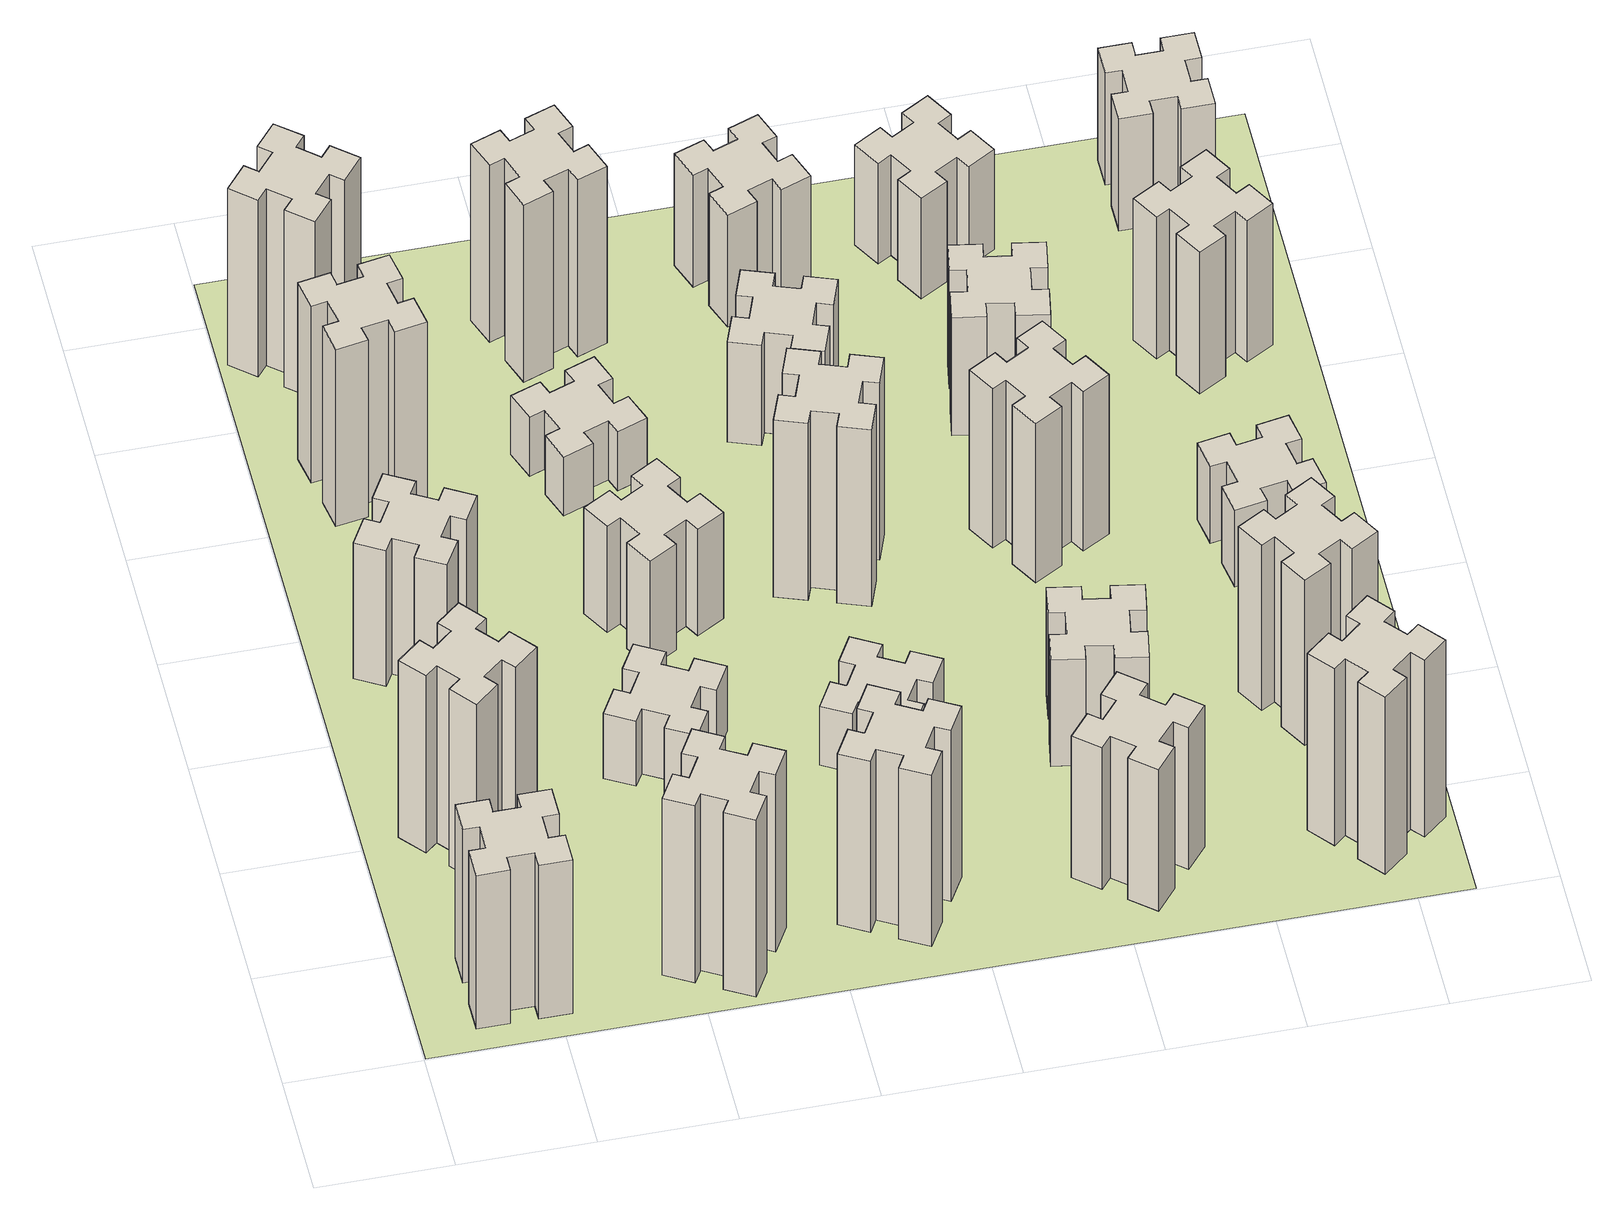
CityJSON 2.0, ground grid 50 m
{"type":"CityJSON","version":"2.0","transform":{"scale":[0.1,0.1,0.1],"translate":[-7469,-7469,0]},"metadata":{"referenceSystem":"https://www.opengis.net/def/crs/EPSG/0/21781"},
"CityObjects":{
"building1":{"type":"Building","attributes":{"class":"1000","function":"1000","usage":"1000","yearOfConstruction":2016,"roofType":"1000","measuredHeight":78,"storeysAboveGround":30,"storeysBelowGround":0},"geometry":[{"type":"Solid","lod":"1","boundaries":[[[[0,1,2,3,4,5,6,7,8,9,10,11,12,13,14,15,16,17,18,19]],[[17,16,20,21]],[[16,15,22,20]],[[15,14,23,22]],[[14,13,24,23]],[[13,12,25,24]],[[12,11,26,25]],[[11,10,27,26]],[[10,9,28,27]],[[9,8,29,28]],[[8,7,30,29]],[[7,6,31,30]],[[6,5,32,31]],[[5,4,33,32]],[[4,3,34,33]],[[3,2,35,34]],[[2,1,36,35]],[[1,0,37,36]],[[0,19,38,37]],[[19,18,39,38]],[[18,17,21,39]],[[24,25,26,27,28,29,30,31,32,33,34,35,36,37,38,39,21,20,22,23]]]]}]},
"building2":{"type":"Building","attributes":{"class":"1000","function":"1000","usage":"1000","yearOfConstruction":2016,"roofType":"1000","measuredHeight":90,"storeysAboveGround":30,"storeysBelowGround":0},"geometry":[{"type":"Solid","lod":"1","boundaries":[[[[40,41,42,43,44,45,46,47,48,49,50,51,52,53,54,55,56,57,58,59]],[[57,56,60,61]],[[56,55,62,60]],[[55,54,63,62]],[[54,53,64,63]],[[53,52,65,64]],[[52,51,66,65]],[[51,50,67,66]],[[50,49,68,67]],[[49,48,69,68]],[[48,47,70,69]],[[47,46,71,70]],[[46,45,72,71]],[[45,44,73,72]],[[44,43,74,73]],[[43,42,75,74]],[[42,41,76,75]],[[41,40,77,76]],[[40,59,78,77]],[[59,58,79,78]],[[58,57,61,79]],[[64,65,66,67,68,69,70,71,72,73,74,75,76,77,78,79,61,60,62,63]]]]}]},
"building3":{"type":"Building","attributes":{"class":"1000","function":"1000","usage":"1000","yearOfConstruction":2016,"roofType":"1000","measuredHeight":69,"storeysAboveGround":30,"storeysBelowGround":0},"geometry":[{"type":"Solid","lod":"1","boundaries":[[[[80,81,82,83,84,85,86,87,88,89,90,91,92,93,94,95,96,97,98,99]],[[97,96,100,101]],[[96,95,102,100]],[[95,94,103,102]],[[94,93,104,103]],[[93,92,105,104]],[[92,91,106,105]],[[91,90,107,106]],[[90,89,108,107]],[[89,88,109,108]],[[88,87,110,109]],[[87,86,111,110]],[[86,85,112,111]],[[85,84,113,112]],[[84,83,114,113]],[[83,82,115,114]],[[82,81,116,115]],[[81,80,117,116]],[[80,99,118,117]],[[99,98,119,118]],[[98,97,101,119]],[[104,105,106,107,108,109,110,111,112,113,114,115,116,117,118,119,101,100,102,103]]]]}]},
"building4":{"type":"Building","attributes":{"class":"1000","function":"1000","usage":"1000","yearOfConstruction":2016,"roofType":"1000","measuredHeight":90,"storeysAboveGround":30,"storeysBelowGround":0},"geometry":[{"type":"Solid","lod":"1","boundaries":[[[[120,121,122,123,124,125,126,127,128,129,130,131,132,133,134,135,136,137,138,139]],[[137,136,140,141]],[[136,135,142,140]],[[135,134,143,142]],[[134,133,144,143]],[[133,132,145,144]],[[132,131,146,145]],[[131,130,147,146]],[[130,129,148,147]],[[129,128,149,148]],[[128,127,150,149]],[[127,126,151,150]],[[126,125,152,151]],[[125,124,153,152]],[[124,123,154,153]],[[123,122,155,154]],[[122,121,156,155]],[[121,120,157,156]],[[120,139,158,157]],[[139,138,159,158]],[[138,137,141,159]],[[144,145,146,147,148,149,150,151,152,153,154,155,156,157,158,159,141,140,142,143]]]]}]},
"building5":{"type":"Building","attributes":{"class":"1000","function":"1000","usage":"1000","yearOfConstruction":2016,"roofType":"1000","measuredHeight":90,"storeysAboveGround":30,"storeysBelowGround":0},"geometry":[{"type":"Solid","lod":"1","boundaries":[[[[160,161,162,163,164,165,166,167,168,169,170,171,172,173,174,175,176,177,178,179]],[[177,176,180,181]],[[176,175,182,180]],[[175,174,183,182]],[[174,173,184,183]],[[173,172,185,184]],[[172,171,186,185]],[[171,170,187,186]],[[170,169,188,187]],[[169,168,189,188]],[[168,167,190,189]],[[167,166,191,190]],[[166,165,192,191]],[[165,164,193,192]],[[164,163,194,193]],[[163,162,195,194]],[[162,161,196,195]],[[161,160,197,196]],[[160,179,198,197]],[[179,178,199,198]],[[178,177,181,199]],[[184,185,186,187,188,189,190,191,192,193,194,195,196,197,198,199,181,180,182,183]]]]}]},
"building6":{"type":"Building","attributes":{"class":"1000","function":"1000","usage":"1000","yearOfConstruction":2016,"roofType":"1000","measuredHeight":90,"storeysAboveGround":30,"storeysBelowGround":0},"geometry":[{"type":"Solid","lod":"1","boundaries":[[[[200,201,202,203,204,205,206,207,208,209,210,211,212,213,214,215,216,217,218,219]],[[217,216,220,221]],[[216,215,222,220]],[[215,214,223,222]],[[214,213,224,223]],[[213,212,225,224]],[[212,211,226,225]],[[211,210,227,226]],[[210,209,228,227]],[[209,208,229,228]],[[208,207,230,229]],[[207,206,231,230]],[[206,205,232,231]],[[205,204,233,232]],[[204,203,234,233]],[[203,202,235,234]],[[202,201,236,235]],[[201,200,237,236]],[[200,219,238,237]],[[219,218,239,238]],[[218,217,221,239]],[[224,225,226,227,228,229,230,231,232,233,234,235,236,237,238,239,221,220,222,223]]]]}]},
"building7":{"type":"Building","attributes":{"class":"1000","function":"1000","usage":"1000","yearOfConstruction":2016,"roofType":"1000","measuredHeight":33,"storeysAboveGround":30,"storeysBelowGround":0},"geometry":[{"type":"Solid","lod":"1","boundaries":[[[[240,241,242,243,244,245,246,247,248,249,250,251,252,253,254,255,256,257,258,259]],[[257,256,260,261]],[[256,255,262,260]],[[255,254,263,262]],[[254,253,264,263]],[[253,252,265,264]],[[252,251,266,265]],[[251,250,267,266]],[[250,249,268,267]],[[249,248,269,268]],[[248,247,270,269]],[[247,246,271,270]],[[246,245,272,271]],[[245,244,273,272]],[[244,243,274,273]],[[243,242,275,274]],[[242,241,276,275]],[[241,240,277,276]],[[240,259,278,277]],[[259,258,279,278]],[[258,257,261,279]],[[264,265,266,267,268,269,270,271,272,273,274,275,276,277,278,279,261,260,262,263]]]]}]},
"building8":{"type":"Building","attributes":{"class":"1000","function":"1000","usage":"1000","yearOfConstruction":2016,"roofType":"1000","measuredHeight":54,"storeysAboveGround":30,"storeysBelowGround":0},"geometry":[{"type":"Solid","lod":"1","boundaries":[[[[280,281,282,283,284,285,286,287,288,289,290,291,292,293,294,295,296,297,298,299]],[[297,296,300,301]],[[296,295,302,300]],[[295,294,303,302]],[[294,293,304,303]],[[293,292,305,304]],[[292,291,306,305]],[[291,290,307,306]],[[290,289,308,307]],[[289,288,309,308]],[[288,287,310,309]],[[287,286,311,310]],[[286,285,312,311]],[[285,284,313,312]],[[284,283,314,313]],[[283,282,315,314]],[[282,281,316,315]],[[281,280,317,316]],[[280,299,318,317]],[[299,298,319,318]],[[298,297,301,319]],[[304,305,306,307,308,309,310,311,312,313,314,315,316,317,318,319,301,300,302,303]]]]}]},
"building9":{"type":"Building","attributes":{"class":"1000","function":"1000","usage":"1000","yearOfConstruction":2016,"roofType":"1000","measuredHeight":87,"storeysAboveGround":30,"storeysBelowGround":0},"geometry":[{"type":"Solid","lod":"1","boundaries":[[[[320,321,322,323,324,325,326,327,328,329,330,331,332,333,334,335,336,337,338,339]],[[337,336,340,341]],[[336,335,342,340]],[[335,334,343,342]],[[334,333,344,343]],[[333,332,345,344]],[[332,331,346,345]],[[331,330,347,346]],[[330,329,348,347]],[[329,328,349,348]],[[328,327,350,349]],[[327,326,351,350]],[[326,325,352,351]],[[325,324,353,352]],[[324,323,354,353]],[[323,322,355,354]],[[322,321,356,355]],[[321,320,357,356]],[[320,339,358,357]],[[339,338,359,358]],[[338,337,341,359]],[[344,345,346,347,348,349,350,351,352,353,354,355,356,357,358,359,341,340,342,343]]]]}]},
"building10":{"type":"Building","attributes":{"class":"1000","function":"1000","usage":"1000","yearOfConstruction":2016,"roofType":"1000","measuredHeight":30,"storeysAboveGround":30,"storeysBelowGround":0},"geometry":[{"type":"Solid","lod":"1","boundaries":[[[[360,361,362,363,364,365,366,367,368,369,370,371,372,373,374,375,376,377,378,379]],[[377,376,380,381]],[[376,375,382,380]],[[375,374,383,382]],[[374,373,384,383]],[[373,372,385,384]],[[372,371,386,385]],[[371,370,387,386]],[[370,369,388,387]],[[369,368,389,388]],[[368,367,390,389]],[[367,366,391,390]],[[366,365,392,391]],[[365,364,393,392]],[[364,363,394,393]],[[363,362,395,394]],[[362,361,396,395]],[[361,360,397,396]],[[360,379,398,397]],[[379,378,399,398]],[[378,377,381,399]],[[384,385,386,387,388,389,390,391,392,393,394,395,396,397,398,399,381,380,382,383]]]]}]},
"building11":{"type":"Building","attributes":{"class":"1000","function":"1000","usage":"1000","yearOfConstruction":2016,"roofType":"1000","measuredHeight":90,"storeysAboveGround":30,"storeysBelowGround":0},"geometry":[{"type":"Solid","lod":"1","boundaries":[[[[400,401,402,403,404,405,406,407,408,409,410,411,412,413,414,415,416,417,418,419]],[[417,416,420,421]],[[416,415,422,420]],[[415,414,423,422]],[[414,413,424,423]],[[413,412,425,424]],[[412,411,426,425]],[[411,410,427,426]],[[410,409,428,427]],[[409,408,429,428]],[[408,407,430,429]],[[407,406,431,430]],[[406,405,432,431]],[[405,404,433,432]],[[404,403,434,433]],[[403,402,435,434]],[[402,401,436,435]],[[401,400,437,436]],[[400,419,438,437]],[[419,418,439,438]],[[418,417,421,439]],[[424,425,426,427,428,429,430,431,432,433,434,435,436,437,438,439,421,420,422,423]]]]}]},
"building12":{"type":"Building","attributes":{"class":"1000","function":"1000","usage":"1000","yearOfConstruction":2016,"roofType":"1000","measuredHeight":30,"storeysAboveGround":30,"storeysBelowGround":0},"geometry":[{"type":"Solid","lod":"1","boundaries":[[[[440,441,442,443,444,445,446,447,448,449,450,451,452,453,454,455,456,457,458,459]],[[457,456,460,461]],[[456,455,462,460]],[[455,454,463,462]],[[454,453,464,463]],[[453,452,465,464]],[[452,451,466,465]],[[451,450,467,466]],[[450,449,468,467]],[[449,448,469,468]],[[448,447,470,469]],[[447,446,471,470]],[[446,445,472,471]],[[445,444,473,472]],[[444,443,474,473]],[[443,442,475,474]],[[442,441,476,475]],[[441,440,477,476]],[[440,459,478,477]],[[459,458,479,478]],[[458,457,461,479]],[[464,465,466,467,468,469,470,471,472,473,474,475,476,477,478,479,461,460,462,463]]]]}]},
"building13":{"type":"Building","attributes":{"class":"1000","function":"1000","usage":"1000","yearOfConstruction":2016,"roofType":"1000","measuredHeight":90,"storeysAboveGround":30,"storeysBelowGround":0},"geometry":[{"type":"Solid","lod":"1","boundaries":[[[[480,481,482,483,484,485,486,487,488,489,490,491,492,493,494,495,496,497,498,499]],[[497,496,500,501]],[[496,495,502,500]],[[495,494,503,502]],[[494,493,504,503]],[[493,492,505,504]],[[492,491,506,505]],[[491,490,507,506]],[[490,489,508,507]],[[489,488,509,508]],[[488,487,510,509]],[[487,486,511,510]],[[486,485,512,511]],[[485,484,513,512]],[[484,483,514,513]],[[483,482,515,514]],[[482,481,516,515]],[[481,480,517,516]],[[480,499,518,517]],[[499,498,519,518]],[[498,497,501,519]],[[504,505,506,507,508,509,510,511,512,513,514,515,516,517,518,519,501,500,502,503]]]]}]},
"building14":{"type":"Building","attributes":{"class":"1000","function":"1000","usage":"1000","yearOfConstruction":2016,"roofType":"1000","measuredHeight":51,"storeysAboveGround":30,"storeysBelowGround":0},"geometry":[{"type":"Solid","lod":"1","boundaries":[[[[520,521,522,523,524,525,526,527,528,529,530,531,532,533,534,535,536,537,538,539]],[[537,536,540,541]],[[536,535,542,540]],[[535,534,543,542]],[[534,533,544,543]],[[533,532,545,544]],[[532,531,546,545]],[[531,530,547,546]],[[530,529,548,547]],[[529,528,549,548]],[[528,527,550,549]],[[527,526,551,550]],[[526,525,552,551]],[[525,524,553,552]],[[524,523,554,553]],[[523,522,555,554]],[[522,521,556,555]],[[521,520,557,556]],[[520,539,558,557]],[[539,538,559,558]],[[538,537,541,559]],[[544,545,546,547,548,549,550,551,552,553,554,555,556,557,558,559,541,540,542,543]]]]}]},
"building15":{"type":"Building","attributes":{"class":"1000","function":"1000","usage":"1000","yearOfConstruction":2016,"roofType":"1000","measuredHeight":72,"storeysAboveGround":30,"storeysBelowGround":0},"geometry":[{"type":"Solid","lod":"1","boundaries":[[[[560,561,562,563,564,565,566,567,568,569,570,571,572,573,574,575,576,577,578,579]],[[577,576,580,581]],[[576,575,582,580]],[[575,574,583,582]],[[574,573,584,583]],[[573,572,585,584]],[[572,571,586,585]],[[571,570,587,586]],[[570,569,588,587]],[[569,568,589,588]],[[568,567,590,589]],[[567,566,591,590]],[[566,565,592,591]],[[565,564,593,592]],[[564,563,594,593]],[[563,562,595,594]],[[562,561,596,595]],[[561,560,597,596]],[[560,579,598,597]],[[579,578,599,598]],[[578,577,581,599]],[[584,585,586,587,588,589,590,591,592,593,594,595,596,597,598,599,581,580,582,583]]]]}]},
"building16":{"type":"Building","attributes":{"class":"1000","function":"1000","usage":"1000","yearOfConstruction":2016,"roofType":"1000","measuredHeight":57,"storeysAboveGround":30,"storeysBelowGround":0},"geometry":[{"type":"Solid","lod":"1","boundaries":[[[[600,601,602,603,604,605,606,607,608,609,610,611,612,613,614,615,616,617,618,619]],[[617,616,620,621]],[[616,615,622,620]],[[615,614,623,622]],[[614,613,624,623]],[[613,612,625,624]],[[612,611,626,625]],[[611,610,627,626]],[[610,609,628,627]],[[609,608,629,628]],[[608,607,630,629]],[[607,606,631,630]],[[606,605,632,631]],[[605,604,633,632]],[[604,603,634,633]],[[603,602,635,634]],[[602,601,636,635]],[[601,600,637,636]],[[600,619,638,637]],[[619,618,639,638]],[[618,617,621,639]],[[624,625,626,627,628,629,630,631,632,633,634,635,636,637,638,639,621,620,622,623]]]]}]},
"building17":{"type":"Building","attributes":{"class":"1000","function":"1000","usage":"1000","yearOfConstruction":2016,"roofType":"1000","measuredHeight":54,"storeysAboveGround":30,"storeysBelowGround":0},"geometry":[{"type":"Solid","lod":"1","boundaries":[[[[640,641,642,643,644,645,646,647,648,649,650,651,652,653,654,655,656,657,658,659]],[[657,656,660,661]],[[656,655,662,660]],[[655,654,663,662]],[[654,653,664,663]],[[653,652,665,664]],[[652,651,666,665]],[[651,650,667,666]],[[650,649,668,667]],[[649,648,669,668]],[[648,647,670,669]],[[647,646,671,670]],[[646,645,672,671]],[[645,644,673,672]],[[644,643,674,673]],[[643,642,675,674]],[[642,641,676,675]],[[641,640,677,676]],[[640,659,678,677]],[[659,658,679,678]],[[658,657,661,679]],[[664,665,666,667,668,669,670,671,672,673,674,675,676,677,678,679,661,660,662,663]]]]}]},
"building18":{"type":"Building","attributes":{"class":"1000","function":"1000","usage":"1000","yearOfConstruction":2016,"roofType":"1000","measuredHeight":81,"storeysAboveGround":30,"storeysBelowGround":0},"geometry":[{"type":"Solid","lod":"1","boundaries":[[[[680,681,682,683,684,685,686,687,688,689,690,691,692,693,694,695,696,697,698,699]],[[697,696,700,701]],[[696,695,702,700]],[[695,694,703,702]],[[694,693,704,703]],[[693,692,705,704]],[[692,691,706,705]],[[691,690,707,706]],[[690,689,708,707]],[[689,688,709,708]],[[688,687,710,709]],[[687,686,711,710]],[[686,685,712,711]],[[685,684,713,712]],[[684,683,714,713]],[[683,682,715,714]],[[682,681,716,715]],[[681,680,717,716]],[[680,699,718,717]],[[699,698,719,718]],[[698,697,701,719]],[[704,705,706,707,708,709,710,711,712,713,714,715,716,717,718,719,701,700,702,703]]]]}]},
"building19":{"type":"Building","attributes":{"class":"1000","function":"1000","usage":"1000","yearOfConstruction":2016,"roofType":"1000","measuredHeight":60,"storeysAboveGround":30,"storeysBelowGround":0},"geometry":[{"type":"Solid","lod":"1","boundaries":[[[[720,721,722,723,724,725,726,727,728,729,730,731,732,733,734,735,736,737,738,739]],[[737,736,740,741]],[[736,735,742,740]],[[735,734,743,742]],[[734,733,744,743]],[[733,732,745,744]],[[732,731,746,745]],[[731,730,747,746]],[[730,729,748,747]],[[729,728,749,748]],[[728,727,750,749]],[[727,726,751,750]],[[726,725,752,751]],[[725,724,753,752]],[[724,723,754,753]],[[723,722,755,754]],[[722,721,756,755]],[[721,720,757,756]],[[720,739,758,757]],[[739,738,759,758]],[[738,737,741,759]],[[744,745,746,747,748,749,750,751,752,753,754,755,756,757,758,759,741,740,742,743]]]]}]},
"building20":{"type":"Building","attributes":{"class":"1000","function":"1000","usage":"1000","yearOfConstruction":2016,"roofType":"1000","measuredHeight":51,"storeysAboveGround":30,"storeysBelowGround":0},"geometry":[{"type":"Solid","lod":"1","boundaries":[[[[760,761,762,763,764,765,766,767,768,769,770,771,772,773,774,775,776,777,778,779]],[[777,776,780,781]],[[776,775,782,780]],[[775,774,783,782]],[[774,773,784,783]],[[773,772,785,784]],[[772,771,786,785]],[[771,770,787,786]],[[770,769,788,787]],[[769,768,789,788]],[[768,767,790,789]],[[767,766,791,790]],[[766,765,792,791]],[[765,764,793,792]],[[764,763,794,793]],[[763,762,795,794]],[[762,761,796,795]],[[761,760,797,796]],[[760,779,798,797]],[[779,778,799,798]],[[778,777,781,799]],[[784,785,786,787,788,789,790,791,792,793,794,795,796,797,798,799,781,780,782,783]]]]}]},
"building21":{"type":"Building","attributes":{"class":"1000","function":"1000","usage":"1000","yearOfConstruction":2016,"roofType":"1000","measuredHeight":90,"storeysAboveGround":30,"storeysBelowGround":0},"geometry":[{"type":"Solid","lod":"1","boundaries":[[[[800,801,802,803,804,805,806,807,808,809,810,811,812,813,814,815,816,817,818,819]],[[817,816,820,821]],[[816,815,822,820]],[[815,814,823,822]],[[814,813,824,823]],[[813,812,825,824]],[[812,811,826,825]],[[811,810,827,826]],[[810,809,828,827]],[[809,808,829,828]],[[808,807,830,829]],[[807,806,831,830]],[[806,805,832,831]],[[805,804,833,832]],[[804,803,834,833]],[[803,802,835,834]],[[802,801,836,835]],[[801,800,837,836]],[[800,819,838,837]],[[819,818,839,838]],[[818,817,821,839]],[[824,825,826,827,828,829,830,831,832,833,834,835,836,837,838,839,821,820,822,823]]]]}]},
"building22":{"type":"Building","attributes":{"class":"1000","function":"1000","usage":"1000","yearOfConstruction":2016,"roofType":"1000","measuredHeight":84,"storeysAboveGround":30,"storeysBelowGround":0},"geometry":[{"type":"Solid","lod":"1","boundaries":[[[[840,841,842,843,844,845,846,847,848,849,850,851,852,853,854,855,856,857,858,859]],[[857,856,860,861]],[[856,855,862,860]],[[855,854,863,862]],[[854,853,864,863]],[[853,852,865,864]],[[852,851,866,865]],[[851,850,867,866]],[[850,849,868,867]],[[849,848,869,868]],[[848,847,870,869]],[[847,846,871,870]],[[846,845,872,871]],[[845,844,873,872]],[[844,843,874,873]],[[843,842,875,874]],[[842,841,876,875]],[[841,840,877,876]],[[840,859,878,877]],[[859,858,879,878]],[[858,857,861,879]],[[864,865,866,867,868,869,870,871,872,873,874,875,876,877,878,879,861,860,862,863]]]]}]},
"building23":{"type":"Building","attributes":{"class":"1000","function":"1000","usage":"1000","yearOfConstruction":2016,"roofType":"1000","measuredHeight":39,"storeysAboveGround":30,"storeysBelowGround":0},"geometry":[{"type":"Solid","lod":"1","boundaries":[[[[880,881,882,883,884,885,886,887,888,889,890,891,892,893,894,895,896,897,898,899]],[[897,896,900,901]],[[896,895,902,900]],[[895,894,903,902]],[[894,893,904,903]],[[893,892,905,904]],[[892,891,906,905]],[[891,890,907,906]],[[890,889,908,907]],[[889,888,909,908]],[[888,887,910,909]],[[887,886,911,910]],[[886,885,912,911]],[[885,884,913,912]],[[884,883,914,913]],[[883,882,915,914]],[[882,881,916,915]],[[881,880,917,916]],[[880,899,918,917]],[[899,898,919,918]],[[898,897,901,919]],[[904,905,906,907,908,909,910,911,912,913,914,915,916,917,918,919,901,900,902,903]]]]}]},
"building24":{"type":"Building","attributes":{"class":"1000","function":"1000","usage":"1000","yearOfConstruction":2016,"roofType":"1000","measuredHeight":72,"storeysAboveGround":30,"storeysBelowGround":0},"geometry":[{"type":"Solid","lod":"1","boundaries":[[[[920,921,922,923,924,925,926,927,928,929,930,931,932,933,934,935,936,937,938,939]],[[937,936,940,941]],[[936,935,942,940]],[[935,934,943,942]],[[934,933,944,943]],[[933,932,945,944]],[[932,931,946,945]],[[931,930,947,946]],[[930,929,948,947]],[[929,928,949,948]],[[928,927,950,949]],[[927,926,951,950]],[[926,925,952,951]],[[925,924,953,952]],[[924,923,954,953]],[[923,922,955,954]],[[922,921,956,955]],[[921,920,957,956]],[[920,939,958,957]],[[939,938,959,958]],[[938,937,941,959]],[[944,945,946,947,948,949,950,951,952,953,954,955,956,957,958,959,941,940,942,943]]]]}]},
"building25":{"type":"Building","attributes":{"class":"1000","function":"1000","usage":"1000","yearOfConstruction":2016,"roofType":"1000","measuredHeight":57,"storeysAboveGround":30,"storeysBelowGround":0},"geometry":[{"type":"Solid","lod":"1","boundaries":[[[[960,961,962,963,964,965,966,967,968,969,970,971,972,973,974,975,976,977,978,979]],[[977,976,980,981]],[[976,975,982,980]],[[975,974,983,982]],[[974,973,984,983]],[[973,972,985,984]],[[972,971,986,985]],[[971,970,987,986]],[[970,969,988,987]],[[969,968,989,988]],[[968,967,990,989]],[[967,966,991,990]],[[966,965,992,991]],[[965,964,993,992]],[[964,963,994,993]],[[963,962,995,994]],[[962,961,996,995]],[[961,960,997,996]],[[960,979,998,997]],[[979,978,999,998]],[[978,977,981,999]],[[984,985,986,987,988,989,990,991,992,993,994,995,996,997,998,999,981,980,982,983]]]]}]},
"landuse1":{"type":"LandUse","attributes":{"name":"plot1","function":"1010"},"geometry":[{"type":"MultiSurface","lod":"1","boundaries":[[[1000,1001,1002,1003]]]}]}
},
"vertices":[
[265,325,0],[265,225,0],[205,225,0],[205,105,0],[325,105,0],[325,165,0],[425,165,0],[425,105,0],[545,105,0],[545,225,0],[485,225,0],[485,325,0],[545,325,0],[545,445,0],[425,445,0],[425,385,0],[325,385,0],[325,445,0],[205,445,0],[205,325,0],[325,385,780],[325,445,780],[425,385,780],[425,445,780],[545,445,780],[545,325,780],[485,325,780],[485,225,780],[545,225,780],[545,105,780],[425,105,780],[425,165,780],[325,165,780],[325,105,780],[205,105,780],[205,225,780],[265,225,780],[265,325,780],[205,325,780],[205,445,780],
[492,1048,0],[427,1124,0],[473,1163,0],[396,1255,0],[304,1178,0],[343,1132,0],[266,1067,0],[228,1113,0],[136,1036,0],[213,944,0],[259,983,0],[323,906,0],[277,868,0],[354,776,0],[446,853,0],[408,899,0],[484,963,0],[523,917,0],[615,994,0],[538,1086,0],[484,963,900],[523,917,900],[408,899,900],[446,853,900],[354,776,900],[277,868,900],[323,906,900],[259,983,900],[213,944,900],[136,1036,900],[228,1113,900],[266,1067,900],[343,1132,900],[304,1178,900],[396,1255,900],[473,1163,900],[427,1124,900],[492,1048,900],[538,1086,900],[615,994,900],
[474,1926,0],[387,1976,0],[417,2028,0],[313,2088,0],[253,1984,0],[305,1954,0],[255,1867,0],[203,1897,0],[143,1793,0],[247,1733,0],[277,1785,0],[364,1735,0],[334,1683,0],[438,1623,0],[498,1727,0],[446,1757,0],[496,1844,0],[548,1814,0],[608,1918,0],[504,1978,0],[496,1844,690],[548,1814,690],[446,1757,690],[498,1727,690],[438,1623,690],[334,1683,690],[364,1735,690],[277,1785,690],[247,1733,690],[143,1793,690],[203,1897,690],[255,1867,690],[305,1954,690],[253,1984,690],[313,2088,690],[417,2028,690],[387,1976,690],[474,1926,690],[504,1978,690],[608,1918,690],
[405,2812,0],[307,2795,0],[297,2854,0],[178,2833,0],[199,2715,0],[258,2725,0],[276,2627,0],[217,2617,0],[237,2498,0],[356,2519,0],[345,2578,0],[444,2596,0],[454,2537,0],[572,2557,0],[551,2676,0],[492,2665,0],[475,2764,0],[534,2774,0],[513,2892,0],[395,2871,0],[475,2764,900],[534,2774,900],[492,2665,900],[551,2676,900],[572,2557,900],[454,2537,900],[444,2596,900],[345,2578,900],[356,2519,900],[237,2498,900],[217,2617,900],[276,2627,900],[258,2725,900],[199,2715,900],[178,2833,900],[297,2854,900],[307,2795,900],[405,2812,900],[395,2871,900],[513,2892,900],
[1214,346,0],[1127,396,0],[1157,448,0],[1053,508,0],[993,404,0],[1045,374,0],[995,287,0],[943,317,0],[883,213,0],[987,153,0],[1017,205,0],[1104,155,0],[1074,103,0],[1178,43,0],[1238,147,0],[1186,177,0],[1236,264,0],[1288,234,0],[1348,338,0],[1244,398,0],[1236,264,900],[1288,234,900],[1186,177,900],[1238,147,900],[1178,43,900],[1074,103,900],[1104,155,900],[1017,205,900],[987,153,900],[883,213,900],[943,317,900],[995,287,900],[1045,374,900],[993,404,900],[1053,508,900],[1157,448,900],[1127,396,900],[1214,346,900],[1244,398,900],[1348,338,900],
[384,3387,0],[308,3452,0],[346,3498,0],[254,3575,0],[177,3483,0],[223,3444,0],[159,3368,0],[113,3406,0],[36,3314,0],[128,3237,0],[166,3283,0],[243,3219,0],[204,3173,0],[296,3096,0],[373,3188,0],[327,3226,0],[392,3303,0],[438,3264,0],[515,3356,0],[423,3433,0],[392,3303,900],[438,3264,900],[327,3226,900],[373,3188,900],[296,3096,900],[204,3173,900],[243,3219,900],[166,3283,900],[128,3237,900],[36,3314,900],[113,3406,900],[159,3368,900],[223,3444,900],[177,3483,900],[254,3575,900],[346,3498,900],[308,3452,900],[384,3387,900],[423,3433,900],[515,3356,900],
[1186,1117,0],[1236,1204,0],[1288,1174,0],[1348,1278,0],[1244,1338,0],[1214,1286,0],[1127,1336,0],[1157,1388,0],[1053,1448,0],[993,1344,0],[1045,1314,0],[995,1227,0],[943,1257,0],[883,1153,0],[987,1093,0],[1017,1145,0],[1104,1095,0],[1074,1043,0],[1178,983,0],[1238,1087,0],[1104,1095,330],[1074,1043,330],[1017,1145,330],[987,1093,330],[883,1153,330],[943,1257,330],[995,1227,330],[1045,1314,330],[993,1344,330],[1053,1448,330],[1157,1388,330],[1127,1336,330],[1214,1286,330],[1244,1338,330],[1348,1278,330],[1288,1174,330],[1236,1204,330],[1186,1117,330],[1238,1087,330],[1178,983,330],
[1336,1867,0],[1286,1954,0],[1338,1984,0],[1278,2088,0],[1174,2028,0],[1204,1976,0],[1117,1926,0],[1087,1978,0],[983,1918,0],[1043,1814,0],[1095,1844,0],[1145,1757,0],[1093,1727,0],[1153,1623,0],[1257,1683,0],[1227,1735,0],[1314,1785,0],[1344,1733,0],[1448,1793,0],[1388,1897,0],[1314,1785,540],[1344,1733,540],[1227,1735,540],[1257,1683,540],[1153,1623,540],[1093,1727,540],[1145,1757,540],[1095,1844,540],[1043,1814,540],[983,1918,540],[1087,1978,540],[1117,1926,540],[1204,1976,540],[1174,2028,540],[1278,2088,540],[1338,1984,540],[1286,1954,540],[1336,1867,540],[1388,1897,540],[1448,1793,540],
[1657,305,0],[1744,255,0],[1714,203,0],[1818,143,0],[1878,247,0],[1826,277,0],[1876,364,0],[1928,334,0],[1988,438,0],[1884,498,0],[1854,446,0],[1767,496,0],[1797,548,0],[1693,608,0],[1633,504,0],[1685,474,0],[1635,387,0],[1583,417,0],[1523,313,0],[1627,253,0],[1635,387,870],[1583,417,870],[1685,474,870],[1633,504,870],[1693,608,870],[1797,548,870],[1767,496,870],[1854,446,870],[1884,498,870],[1988,438,870],[1928,334,870],[1876,364,870],[1826,277,870],[1878,247,870],[1818,143,870],[1714,203,870],[1744,255,870],[1657,305,870],[1627,253,870],[1523,313,870],
[1106,2475,0],[1200,2509,0],[1220,2453,0],[1333,2494,0],[1292,2607,0],[1236,2586,0],[1202,2680,0],[1258,2700,0],[1217,2813,0],[1104,2772,0],[1125,2716,0],[1031,2682,0],[1010,2738,0],[897,2697,0],[939,2584,0],[995,2605,0],[1029,2511,0],[973,2490,0],[1014,2377,0],[1127,2419,0],[1029,2511,300],[973,2490,300],[995,2605,300],[939,2584,300],[897,2697,300],[1010,2738,300],[1031,2682,300],[1125,2716,300],[1104,2772,300],[1217,2813,300],[1258,2700,300],[1202,2680,300],[1236,2586,300],[1292,2607,300],[1333,2494,300],[1220,2453,300],[1200,2509,300],[1106,2475,300],[1127,2419,300],[1014,2377,300],
[1125,3356,0],[1031,3322,0],[1010,3378,0],[897,3337,0],[939,3224,0],[995,3245,0],[1029,3151,0],[973,3130,0],[1014,3017,0],[1127,3059,0],[1106,3115,0],[1200,3149,0],[1220,3093,0],[1333,3134,0],[1292,3247,0],[1236,3226,0],[1202,3320,0],[1258,3340,0],[1217,3453,0],[1104,3412,0],[1202,3320,900],[1258,3340,900],[1236,3226,900],[1292,3247,900],[1333,3134,900],[1220,3093,900],[1200,3149,900],[1106,3115,900],[1127,3059,900],[1014,3017,900],[973,3130,900],[1029,3151,900],[995,3245,900],[939,3224,900],[897,3337,900],[1010,3378,900],[1031,3322,900],[1125,3356,900],[1104,3412,900],[1217,3453,900],
[1757,1045,0],[1844,995,0],[1814,943,0],[1918,883,0],[1978,987,0],[1926,1017,0],[1976,1104,0],[2028,1074,0],[2088,1178,0],[1984,1238,0],[1954,1186,0],[1867,1236,0],[1897,1288,0],[1793,1348,0],[1733,1244,0],[1785,1214,0],[1735,1127,0],[1683,1157,0],[1623,1053,0],[1727,993,0],[1735,1127,300],[1683,1157,300],[1785,1214,300],[1733,1244,300],[1793,1348,300],[1897,1288,300],[1867,1236,300],[1954,1186,300],[1984,1238,300],[2088,1178,300],[2028,1074,300],[1976,1104,300],[1926,1017,300],[1978,987,300],[1918,883,300],[1814,943,300],[1844,995,300],[1757,1045,300],[1727,993,300],[1623,1053,300],
[1940,2042,0],[1846,2076,0],[1867,2132,0],[1754,2173,0],[1713,2060,0],[1769,2040,0],[1735,1946,0],[1679,1967,0],[1637,1854,0],[1750,1813,0],[1771,1869,0],[1865,1835,0],[1844,1779,0],[1957,1737,0],[1998,1850,0],[1942,1871,0],[1976,1965,0],[2032,1944,0],[2073,2057,0],[1960,2098,0],[1976,1965,900],[2032,1944,900],[1942,1871,900],[1998,1850,900],[1957,1737,900],[1844,1779,900],[1865,1835,900],[1771,1869,900],[1750,1813,900],[1637,1854,900],[1679,1967,900],[1735,1946,900],[1769,2040,900],[1713,2060,900],[1754,2173,900],[1867,2132,900],[1846,2076,900],[1940,2042,900],[1960,2098,900],[2073,2057,900],
[1940,2782,0],[1846,2816,0],[1867,2872,0],[1754,2913,0],[1713,2800,0],[1769,2780,0],[1735,2686,0],[1679,2707,0],[1637,2594,0],[1750,2553,0],[1771,2609,0],[1865,2575,0],[1844,2519,0],[1957,2477,0],[1998,2590,0],[1942,2611,0],[1976,2705,0],[2032,2684,0],[2073,2797,0],[1960,2838,0],[1976,2705,510],[2032,2684,510],[1942,2611,510],[1998,2590,510],[1957,2477,510],[1844,2519,510],[1865,2575,510],[1771,2609,510],[1750,2553,510],[1637,2594,510],[1679,2707,510],[1735,2686,510],[1769,2780,510],[1713,2800,510],[1754,2913,510],[1867,2872,510],[1846,2816,510],[1940,2782,510],[1960,2838,510],[2073,2797,510],
[2486,323,0],[2563,259,0],[2524,213,0],[2616,136,0],[2693,228,0],[2647,266,0],[2712,343,0],[2758,304,0],[2835,396,0],[2743,473,0],[2704,427,0],[2628,492,0],[2666,538,0],[2574,615,0],[2497,523,0],[2543,484,0],[2479,408,0],[2433,446,0],[2356,354,0],[2448,277,0],[2479,408,720],[2433,446,720],[2543,484,720],[2497,523,720],[2574,615,720],[2666,538,720],[2628,492,720],[2704,427,720],[2743,473,720],[2835,396,720],[2758,304,720],[2712,343,720],[2647,266,720],[2693,228,720],[2616,136,720],[2524,213,720],[2563,259,720],[2486,323,720],[2448,277,720],[2356,354,720],
[1846,3215,0],[1940,3249,0],[1960,3193,0],[2073,3234,0],[2032,3347,0],[1976,3326,0],[1942,3420,0],[1998,3440,0],[1957,3553,0],[1844,3512,0],[1865,3456,0],[1771,3422,0],[1750,3478,0],[1637,3437,0],[1679,3324,0],[1735,3345,0],[1769,3251,0],[1713,3230,0],[1754,3117,0],[1867,3159,0],[1769,3251,570],[1713,3230,570],[1735,3345,570],[1679,3324,570],[1637,3437,570],[1750,3478,570],[1771,3422,570],[1865,3456,570],[1844,3512,570],[1957,3553,570],[1998,3440,570],[1942,3420,570],[1976,3326,570],[2032,3347,570],[2073,3234,570],[1960,3193,570],[1940,3249,570],[1846,3215,570],[1867,3159,570],[1754,3117,570],
[2496,1084,0],[2478,985,0],[2419,996,0],[2398,877,0],[2517,857,0],[2527,916,0],[2625,898,0],[2615,839,0],[2733,818,0],[2754,937,0],[2695,947,0],[2712,1045,0],[2771,1035,0],[2792,1153,0],[2674,1174,0],[2664,1115,0],[2565,1132,0],[2576,1191,0],[2457,1212,0],[2437,1094,0],[2565,1132,540],[2576,1191,540],[2664,1115,540],[2674,1174,540],[2792,1153,540],[2771,1035,540],[2712,1045,540],[2695,947,540],[2754,937,540],[2733,818,540],[2615,839,540],[2625,898,540],[2527,916,540],[2517,857,540],[2398,877,540],[2419,996,540],[2478,985,540],[2496,1084,540],[2437,1094,540],[2457,1212,540],
[2716,1967,0],[2666,2054,0],[2718,2084,0],[2658,2188,0],[2554,2128,0],[2584,2076,0],[2497,2026,0],[2467,2078,0],[2363,2018,0],[2423,1914,0],[2475,1944,0],[2525,1857,0],[2473,1827,0],[2533,1723,0],[2637,1783,0],[2607,1835,0],[2694,1885,0],[2724,1833,0],[2828,1893,0],[2768,1997,0],[2694,1885,810],[2724,1833,810],[2607,1835,810],[2637,1783,810],[2533,1723,810],[2473,1827,810],[2525,1857,810],[2475,1944,810],[2423,1914,810],[2363,2018,810],[2467,2078,810],[2497,2026,810],[2584,2076,810],[2554,2128,810],[2658,2188,810],[2718,2084,810],[2666,2054,810],[2716,1967,810],[2768,1997,810],[2828,1893,810],
[2527,2496,0],[2625,2478,0],[2615,2419,0],[2733,2398,0],[2754,2517,0],[2695,2527,0],[2712,2625,0],[2771,2615,0],[2792,2733,0],[2674,2754,0],[2664,2695,0],[2565,2712,0],[2576,2771,0],[2457,2792,0],[2437,2674,0],[2496,2664,0],[2478,2565,0],[2419,2576,0],[2398,2457,0],[2517,2437,0],[2478,2565,600],[2419,2576,600],[2496,2664,600],[2437,2674,600],[2457,2792,600],[2576,2771,600],[2565,2712,600],[2664,2695,600],[2674,2754,600],[2792,2733,600],[2771,2615,600],[2712,2625,600],[2695,2527,600],[2754,2517,600],[2733,2398,600],[2615,2419,600],[2625,2478,600],[2527,2496,600],[2517,2437,600],[2398,2457,600],
[2616,3347,0],[2566,3434,0],[2618,3464,0],[2558,3568,0],[2454,3508,0],[2484,3456,0],[2397,3406,0],[2367,3458,0],[2263,3398,0],[2323,3294,0],[2375,3324,0],[2425,3237,0],[2373,3207,0],[2433,3103,0],[2537,3163,0],[2507,3215,0],[2594,3265,0],[2624,3213,0],[2728,3273,0],[2668,3377,0],[2594,3265,510],[2624,3213,510],[2507,3215,510],[2537,3163,510],[2433,3103,510],[2373,3207,510],[2425,3237,510],[2375,3324,510],[2323,3294,510],[2263,3398,510],[2367,3458,510],[2397,3406,510],[2484,3456,510],[2454,3508,510],[2558,3568,510],[2618,3464,510],[2566,3434,510],[2616,3347,510],[2668,3377,510],[2728,3273,510],
[3468,259,0],[3544,323,0],[3583,277,0],[3675,354,0],[3598,446,0],[3552,408,0],[3487,484,0],[3533,523,0],[3456,615,0],[3364,538,0],[3403,492,0],[3326,427,0],[3288,473,0],[3196,396,0],[3273,304,0],[3319,343,0],[3383,266,0],[3337,228,0],[3414,136,0],[3506,213,0],[3383,266,900],[3337,228,900],[3319,343,900],[3273,304,900],[3196,396,900],[3288,473,900],[3326,427,900],[3403,492,900],[3364,538,900],[3456,615,900],[3533,523,900],[3487,484,900],[3552,408,900],[3598,446,900],[3675,354,900],[3583,277,900],[3544,323,900],[3468,259,900],[3506,213,900],[3414,136,900],
[3215,1004,0],[3265,917,0],[3213,887,0],[3273,783,0],[3377,843,0],[3347,895,0],[3434,945,0],[3464,893,0],[3568,953,0],[3508,1057,0],[3456,1027,0],[3406,1114,0],[3458,1144,0],[3398,1248,0],[3294,1188,0],[3324,1136,0],[3237,1086,0],[3207,1138,0],[3103,1078,0],[3163,974,0],[3237,1086,840],[3207,1138,840],[3324,1136,840],[3294,1188,840],[3398,1248,840],[3458,1144,840],[3406,1114,840],[3456,1027,840],[3508,1057,840],[3568,953,840],[3464,893,840],[3434,945,840],[3347,895,840],[3377,843,840],[3273,783,840],[3213,887,840],[3265,917,840],[3215,1004,840],[3163,974,840],[3103,1078,840],
[3365,1872,0],[3267,1855,0],[3257,1914,0],[3138,1893,0],[3159,1775,0],[3218,1785,0],[3236,1687,0],[3177,1677,0],[3197,1558,0],[3316,1579,0],[3305,1638,0],[3404,1656,0],[3414,1597,0],[3532,1617,0],[3511,1736,0],[3452,1725,0],[3435,1824,0],[3494,1834,0],[3473,1952,0],[3355,1931,0],[3435,1824,390],[3494,1834,390],[3452,1725,390],[3511,1736,390],[3532,1617,390],[3414,1597,390],[3404,1656,390],[3305,1638,390],[3316,1579,390],[3197,1558,390],[3177,1677,390],[3236,1687,390],[3218,1785,390],[3159,1775,390],[3138,1893,390],[3257,1914,390],[3267,1855,390],[3365,1872,390],[3355,1931,390],[3473,1952,390],
[3456,2707,0],[3406,2794,0],[3458,2824,0],[3398,2928,0],[3294,2868,0],[3324,2816,0],[3237,2766,0],[3207,2818,0],[3103,2758,0],[3163,2654,0],[3215,2684,0],[3265,2597,0],[3213,2567,0],[3273,2463,0],[3377,2523,0],[3347,2575,0],[3434,2625,0],[3464,2573,0],[3568,2633,0],[3508,2737,0],[3434,2625,720],[3464,2573,720],[3347,2575,720],[3377,2523,720],[3273,2463,720],[3213,2567,720],[3265,2597,720],[3215,2684,720],[3163,2654,720],[3103,2758,720],[3207,2818,720],[3237,2766,720],[3324,2816,720],[3294,2868,720],[3398,2928,720],[3458,2824,720],[3406,2794,720],[3456,2707,720],[3508,2737,720],[3568,2633,720],
[3285,3325,0],[3385,3325,0],[3385,3265,0],[3505,3265,0],[3505,3385,0],[3445,3385,0],[3445,3485,0],[3505,3485,0],[3505,3605,0],[3385,3605,0],[3385,3545,0],[3285,3545,0],[3285,3605,0],[3165,3605,0],[3165,3485,0],[3225,3485,0],[3225,3385,0],[3165,3385,0],[3165,3265,0],[3285,3265,0],[3225,3385,570],[3165,3385,570],[3225,3485,570],[3165,3485,570],[3165,3605,570],[3285,3605,570],[3285,3545,570],[3385,3545,570],[3385,3605,570],[3505,3605,570],[3505,3485,570],[3445,3485,570],[3445,3385,570],[3505,3385,570],[3505,3265,570],[3385,3265,570],[3385,3325,570],[3285,3325,570],[3285,3265,570],[3165,3265,570],
[5,3705,0],[3705,3705,0],[3705,5,0],[5,5,0]
]}
